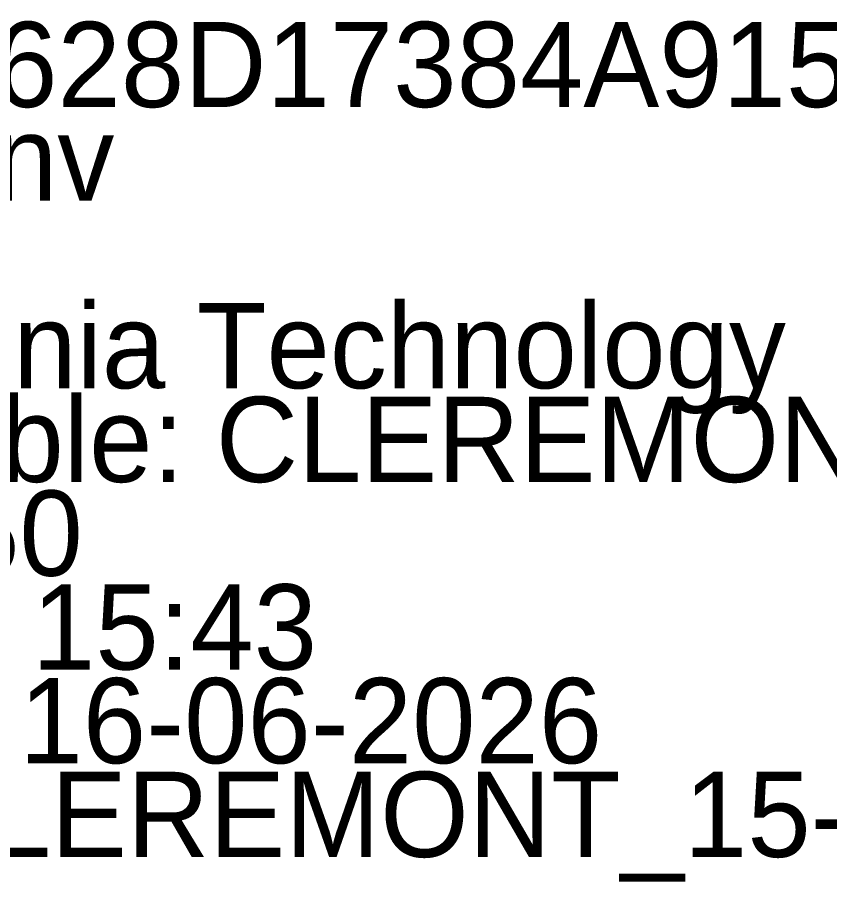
# Model space of a CAD drawing. Header units: metres. Extents: x -978 to 4188, y -881 to 1095.
# Drawn here: x 898 to 1851, y 80 to 1095 of the extents above; entities that cross this region are included whole.
import ezdxf

# ---------------------------------------------------------------- set-up
doc = ezdxf.new("R2010")
doc.units = ezdxf.units.M

msp = doc.modelspace()

# ---------------------------------------------------------------- texts
at = {"layer": '1'}
for s, p in [('IdFile: F363E8628D17384A9150287F97ECACD28C4F88328A89552E', (1, 990)), ('Product: DXFcnv', (1, 880)), ('Author: Caledonia Technology', (1, 660)), ('Grade Rule Table: CLEREMONT_15-06-26-P53', (1, 550)), ('Sample Size: 50', (1, 440)), ('Creation Time: 15:43', (1, 330)), ('Creation Date: 16-06-2026', (1, 220)), ('Style Name: CLEREMONT_15-06-26-P53', (1, 110))]:
    msp.add_text(s, height=100, dxfattribs=at).set_placement(p)

doc.saveas('drawing.dxf')
